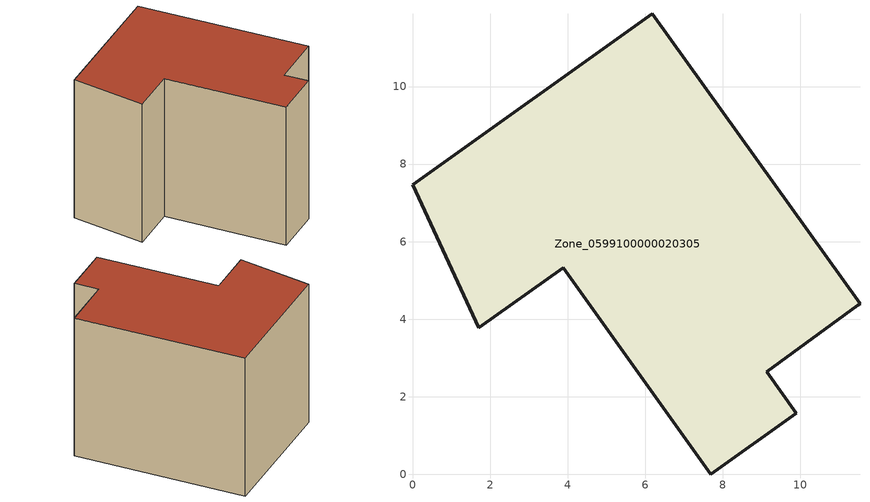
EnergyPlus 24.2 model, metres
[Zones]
Zone_0599100000020305
 floor ground (C_G): 0,7.46 6.18,11.88 11.54,4.4 11.48,4.37 9.13,2.64 9.89,1.58 7.69,0 3.88,5.33 1.71,3.78 z0
 wall outside (C_F): 6.18,11.88 0,7.46 1.71,3.78 3.88,5.33 7.69,0 9.89,1.58 9.13,2.64 11.48,4.37 11.54,4.4 6.18,11.88 z0:7.95
 roof outside (C_R): 11.54,4.4 6.18,11.88 0,7.46 1.71,3.78 3.88,5.33 7.69,0 9.89,1.58 9.13,2.64 11.48,4.37 z7.95
[BUILDING]
Pand.0599100000020305: North Axis=0; Terrain=City; Loads Convergence Tolerance Value=0.04; Temperature Convergence Tolerance Value=0.4; Solar Distribution=FullExterior; Maximum Number of Warmup Days=25; Minimum Number of Warmup Days=1
[Site:Location]
Rotterdam.The.Hague.AP_ZH_NLD Design_Conditions: Latitude=51.96; Longitude=4.45; Time Zone=1; Elevation=-4.5
[SITE:GROUNDTEMPERATURE:BUILDINGSURFACE]
18, 18, 18, 18, 18, 18, 18, 18, 18, 18, 18, 18
[MATERIAL] Thermal Absorptance=0.9; Solar Absorptance=0.7; Visible Absorptance=0.7
Name | Roughness | Thickness | Conductivity | Density | Specific Heat
G.TI.1975-1991 | MediumSmooth | 0.15 | 0.288461 | 540 | 1210
F.TI.1975-1991 | Rough | 0.3 | 0.230769 | 1920 | 840
R.TI.1975-1991 | MediumRough | 0.2 | 0.153846 | 1500 | 1000
[CONSTRUCTION]
C_G: G.TI.1975-1991
C_F: F.TI.1975-1991
C_R: R.TI.1975-1991
[ZONE]
Zone_0599100000020305: Type=1; Multiplier=1; Ceiling Height=Autocalculate; Volume=Autocalculate; Floor Area=autocalculate; Part of Total Floor Area=Yes
[ZONEINFILTRATION:DESIGNFLOWRATE]
Infil_Zone_0599100000020305: Zone or ZoneList or Space or SpaceList=Zone_0599100000020305; Schedule=AlwaysOn; Design Flow Rate Calculation Method=Flow/Area; Flow Rate per Floor Area=0.003; Constant Term Coefficient=1; Temperature Term Coefficient=0; Velocity Term Coefficient=0; Velocity Squared Term Coefficient=0
[HVACTEMPLATE:ZONE:IDEALLOADSAIRSYSTEM]
Zone_0599100000020305: Maximum Heating Supply Air Temperature=50; Minimum Cooling Supply Air Temperature=13; Maximum Heating Supply Air Humidity Ratio=0.0156; Minimum Cooling Supply Air Humidity Ratio=0.0077; Heating Limit=NoLimit; Cooling Limit=NoLimit; Dehumidification Control Type=ConstantSensibleHeatRatio; Cooling Sensible Heat Ratio=0.7; Dehumidification Setpoint=60; Humidification Control Type=None; Humidification Setpoint=30; Outdoor Air Method=None; Outdoor Air Flow Rate per Person=0.00944; Outdoor Air Flow Rate per Zone Floor Area=0; Outdoor Air Flow Rate per Zone=0; Demand Controlled Ventilation Type=None; Outdoor Air Economizer Type=NoEconomizer; Heat Recovery Type=None; Sensible Heat Recovery Effectiveness=0.7; Latent Heat Recovery Effectiveness=0.65
[ZONECONTROL:THERMOSTAT]
ThermostatControl_Zone_0599100000020305: Zone or ZoneList=Zone_0599100000020305; Control Type Schedule=DualSetpointControlType; Control 1=Thermostat_Zone_0599100000020305; Temperature Difference Between Cutout And Setpoint=0
[THERMOSTATSETPOINT:DUALSETPOINT]
Thermostat_Zone_0599100000020305: Heating Setpoint Temperature Schedule=HeatingSetpoint_Zone_0599100000020305; Cooling Setpoint Temperature Schedule=CoolingSetpoint_Zone_0599100000020305
[SCHEDULE:COMPACT]
HeatingSetpoint_Zone_0599100000020305: Through: 12/31, For: AllDays, Until: 24:00, 21
CoolingSetpoint_Zone_0599100000020305: Through: 12/31, For: AllDays, Until: 24:00, 24
DualSetpointControlType: Through: 12/31, For: AllDays, Until: 24:00, 4
AlwaysOn: Through: 12/31, For: AllDays, Until: 24:00, 1
